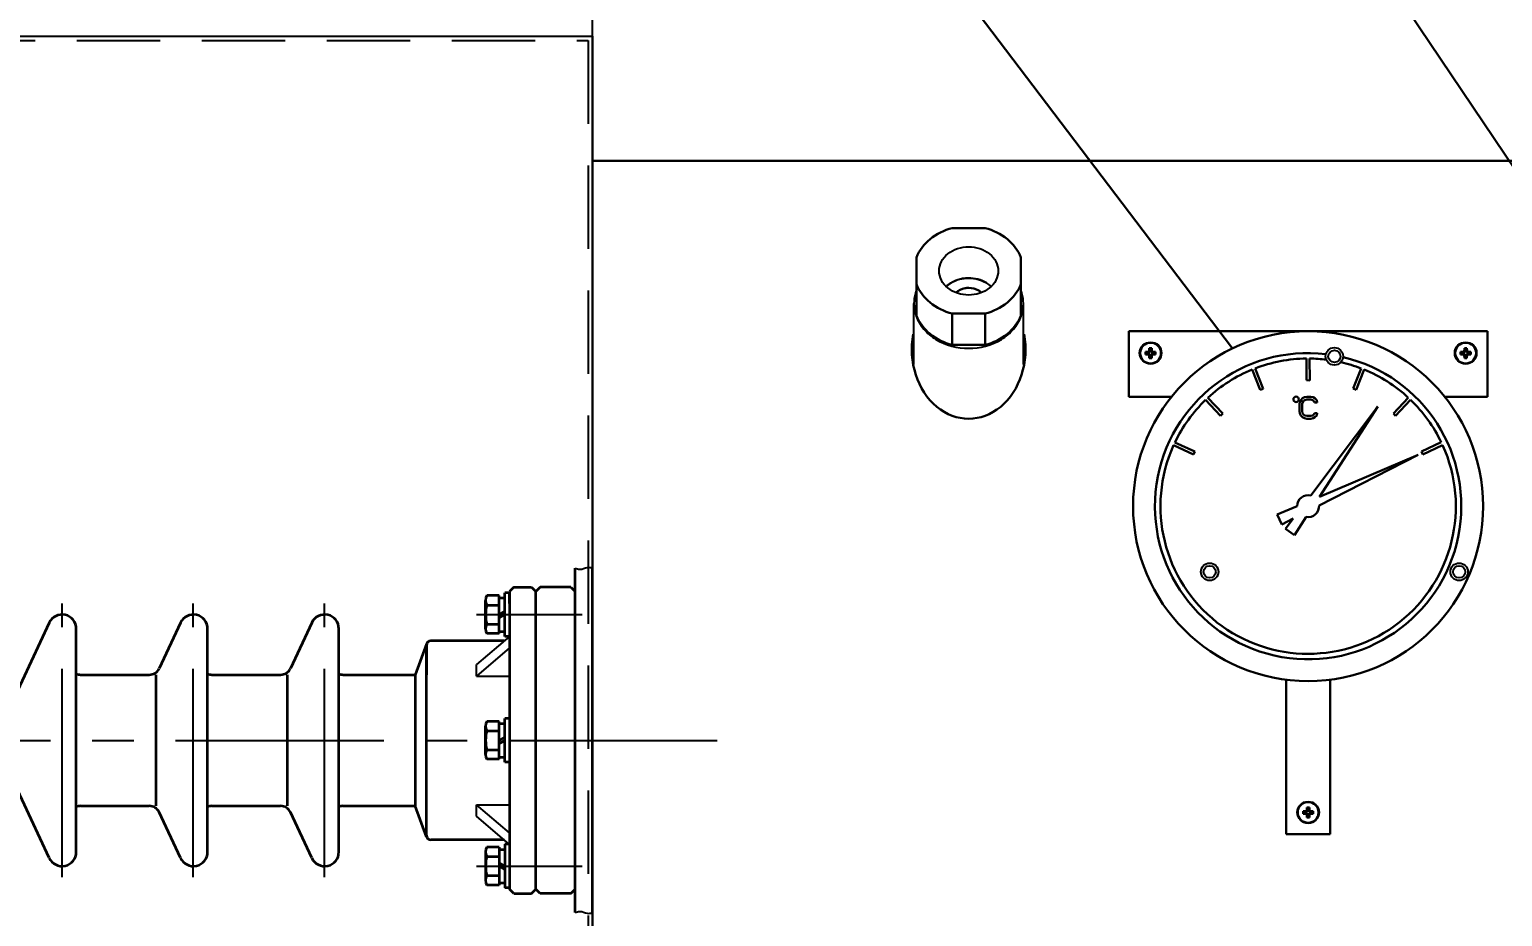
# Model space of a CAD drawing. Extents: x 54056 to 359947, y -41534 to 373650.
# Drawn here: x 79357 to 80031, y -25533 to -25127 of the extents above; entities that cross this region are included whole.
import ezdxf

# ---------------------------------------------------------------- set-up
doc = ezdxf.new("R2010")
doc.units = 0
doc.header["$LTSCALE"] = 3
doc.header["$MEASUREMENT"] = 0
doc.linetypes.add('CENTER', pattern=[50.8, 31.75, -6.35, 6.35, -6.35])
doc.linetypes.add('DASHED', pattern=[19.05, 12.7, -6.35])
doc.layers.get('0').update_dxf_attribs({"linetype": 'CONTINUOUS', "lineweight": 30})
doc.layers.get('DEFPOINTS').update_dxf_attribs({"linetype": 'CONTINUOUS', "lineweight": 20})
for name, color, linetype in [('02___PRT_ALL_AXES', 7, 'CONTINUOUS'), ('CHAMFER', 7, 'CONTINUOUS'), ('ROUNDS', 7, 'CONTINUOUS'), ('中心线', 1, 'CENTER'), ('细实线', 4, 'CONTINUOUS')]:
    doc.layers.add(name, color=color, linetype=linetype)
doc.layers.add('DIM', color=4, linetype='CONTINUOUS', lineweight=20)
doc.layers.add('粗实线', color=7, linetype='CONTINUOUS', lineweight=35)
doc.styles.get("Standard").update_dxf_attribs({"font": 'STFANGSO.TTF', "width": 0.7})
doc.dimstyles.new('1-15', dxfattribs={"dimscale": 20, "dimtxt": 3.5, "dimasz": 2, "dimexe": 1.5, "dimexo": 0.5, "dimgap": 0.5, "dimtad": 1, "dimtoh": 1, "dimdec": 1, "dimdsep": 46, "dimtxsty": 'Standard', "dimcen": 2.5, "dimclrd": 3, "dimclre": 3, "dimclrt": 3, "dimadec": 0, "dimazin": 2, "dimtfac": 1, "dimtdec": 1, "dimtmove": 0, "dimatfit": 2, "dimfxl": 1, "dimarcsym": 0})

# ---------------------------------------------------------------- blocks, each defined once
blk = doc.blocks.new('52')
at = {"color": 7, "linetype": 'Continuous', "lineweight": 25}
for p, q in [((79865.16, -9110.56), (79878, -9095.43)), ((79870.46, -9110.56), (79883.3, -9095.43)), ((79883.3, -9095.43), (79883.3, -9110.56)), ((79942.12, -9095.43), (79942.12, -9110.56)), ((79954.96, -9110.56), (79942.12, -9095.43)), ((79960.26, -9110.56), (79947.43, -9095.43))]:
    blk.add_line(p, q, dxfattribs=at)
for major_axis, start_param, end_param in [((43.42, 33.6), 3.540986, 3.706008), ((43.42, -33.6), 5.71877, 5.883792)]:
    blk.add_ellipse((79912.71, -9057.64), major_axis=major_axis, ratio=0.404719, start_param=start_param, end_param=end_param, dxfattribs=at)
at = {"layer": '中心线'}
for p, q in [((79912.71, -8800.56), (79912.71, -8745.56)), ((79900.21, -8799.56), (79900.21, -8751.56)), ((79925.21, -8799.56), (79925.21, -8751.56)), ((79888.71, -8763.06), (79936.71, -8763.06)), ((79914.71, -8763.06), (79930.71, -8763.06)), ((79888.71, -8788.06), (79936.71, -8788.06)), ((79914.71, -8788.06), (79930.71, -8788.06)), ((79912.71, -8805.5), (79912.71, -9207.56)), ((79912.71, -8805.56), (79912.71, -8842.56)), ((79850.21, -8906.06), (79975.21, -8906.06)), ((79850.21, -8966.06), (79975.21, -8966.06)), ((79850.21, -9026.06), (79975.21, -9026.06)), ((79855.21, -9095.48), (79855.21, -9143.79)), ((79970.21, -9095.48), (79970.21, -9143.79))]:
    blk.add_line(p, q, dxfattribs=at)
at = {"layer": '粗实线'}
for p, q in [((79891.71, -8750.56), (79933.71, -8750.56)), ((79887.71, -8796.56), (79887.71, -8754.56)), ((79937.71, -8796.56), (79937.71, -8754.56)), ((79891.71, -8800.56), (79927.83, -8800.56)), ((79899.71, -8804.56), (79899.71, -8800.56)), ((79925.71, -8804.56), (79925.71, -8800.56)), ((79933.71, -8800.56), (79927.83, -8800.56)), ((79901.71, -8810.56), (79923.71, -8810.56)), ((79901.71, -8840.56), (79901.71, -8810.56)), ((79906.71, -8808.06), (79907.21, -8807.56)), ((79906.71, -8810.56), (79906.71, -8808.06)), ((79906.71, -8808.06), (79918.71, -8808.06)), ((79907.21, -8807.56), (79918.21, -8807.56)), ((79918.71, -8808.06), (79918.21, -8807.56)), ((79918.71, -8808.06), (79918.21, -8807.56)), ((79918.71, -8808.56), (79918.71, -8808.06)), ((79918.71, -8810.56), (79918.71, -8808.06)), ((79923.71, -8840.56), (79923.71, -8810.56)), ((79901.71, -8840.56), (79923.71, -8840.56)), ((79901.74, -8852.63), (79901.74, -8846.29)), ((79904.48, -8845.56), (79920.94, -8845.56)), ((79906.71, -8845.56), (79906.71, -8840.56)), ((79907.23, -8846.29), (79907.23, -8852.63)), ((79918.2, -8846.29), (79918.2, -8852.63)), ((79918.71, -8845.56), (79918.71, -8840.56)), ((79923.68, -8852.63), (79923.68, -8846.29)), ((79901.71, -8854.56), (79901.71, -8853.36)), ((79901.71, -8853.36), (79923.71, -8853.36)), ((79923.71, -8854.56), (79923.71, -8853.36)), ((79901.21, -8854.56), (79924.21, -8854.56)), ((79889.71, -8872.56), (79889.71, -8874.06)), ((79935.71, -8872.56), (79935.71, -8874.06)), ((79891.21, -8875.56), (79934.21, -8875.56)), ((79897.21, -8875.56), (79897.21, -8879.15)), ((79928.21, -8875.56), (79928.21, -8879.15)), ((79928.21, -8875.56), (79934.21, -8875.56)), ((79858.96, -8900.17), (79894.32, -8883.68)), ((79928.21, -8882.33), (79897.21, -8882.33)), ((79966.46, -8900.17), (79931.1, -8883.68)), ((79861.71, -8912.56), (79929.01, -8912.56)), ((79929.01, -8912.56), (79963.71, -8912.56)), ((79882.71, -8914.56), (79882.71, -8945.91)), ((79942.71, -8914.56), (79942.71, -8945.91)), ((79858.96, -8960.17), (79879.82, -8950.44)), ((79882.71, -8949.1), (79942.71, -8949.1)), ((79966.46, -8960.17), (79945.6, -8950.44)), ((79861.71, -8972.56), (79963.71, -8972.56)), ((79882.71, -8974.56), (79882.71, -9005.91)), ((79942.71, -8974.56), (79942.71, -9005.91)), ((79858.96, -9020.17), (79879.82, -9010.44)), ((79882.71, -9009.1), (79942.71, -9009.1)), ((79966.46, -9020.17), (79945.6, -9010.44)), ((79861.71, -9032.56), (79963.71, -9032.56)), ((79882.71, -9034.56), (79882.71, -9067.52)), ((79942.71, -9034.56), (79942.71, -9067.52)), ((79868.53, -9072.68), (79882.71, -9067.52)), ((79942.71, -9067.52), (79882.71, -9067.52)), ((79956.9, -9072.68), (79942.71, -9067.52)), ((79867.21, -9108.14), (79867.21, -9074.56)), ((79869.21, -9072.56), (79956.21, -9072.56)), ((79956.21, -9072.56), (79942.71, -9072.56)), ((79958.21, -9108.14), (79958.21, -9074.56)), ((79846.55, -9105.89), (79846.55, -9100.22)), ((79861.71, -9099.64), (79848.72, -9099.64)), ((79850.88, -9100.22), (79850.88, -9105.89)), ((79859.54, -9100.22), (79859.54, -9105.89)), ((79863.87, -9105.89), (79863.87, -9100.22)), ((79904.05, -9105.89), (79904.05, -9100.22)), ((79906.22, -9099.64), (79919.21, -9099.64)), ((79908.38, -9100.22), (79908.38, -9105.89)), ((79917.04, -9100.22), (79917.04, -9105.89)), ((79921.37, -9105.89), (79921.37, -9100.22)), ((79961.55, -9105.89), (79961.55, -9100.22)), ((79963.72, -9099.64), (79976.71, -9099.64)), ((79965.88, -9100.22), (79965.88, -9105.89)), ((79974.54, -9100.22), (79974.54, -9105.89)), ((79978.87, -9105.89), (79978.87, -9100.22)), ((79865.21, -9108.48), (79845.21, -9108.48)), ((79845.21, -9110.56), (79845.21, -9108.48)), ((79863.87, -9105.89), (79846.55, -9105.89)), ((79847.54, -9105.89), (79847.54, -9108.48)), ((79855.21, -9105.89), (79853.72, -9108.48)), ((79856.7, -9105.89), (79855.21, -9108.48)), ((79862.88, -9105.89), (79862.88, -9108.48)), ((79865.21, -9110.56), (79865.21, -9108.48)), ((79902.71, -9108.48), (79922.71, -9108.48)), ((79902.71, -9110.56), (79902.71, -9108.48)), ((79904.05, -9105.89), (79921.37, -9105.89)), ((79905.04, -9105.89), (79905.04, -9108.48)), ((79911.22, -9105.89), (79912.71, -9108.48)), ((79912.71, -9105.89), (79914.2, -9108.48)), ((79920.38, -9105.89), (79920.38, -9108.48)), ((79922.71, -9110.56), (79922.71, -9108.48)), ((79960.21, -9108.48), (79980.21, -9108.48)), ((79960.21, -9110.56), (79960.21, -9108.48)), ((79961.55, -9105.89), (79978.87, -9105.89)), ((79962.54, -9105.89), (79962.54, -9108.48)), ((79968.72, -9105.89), (79970.21, -9108.48)), ((79970.21, -9105.89), (79971.7, -9108.48)), ((79977.88, -9105.89), (79977.88, -9108.48)), ((79980.21, -9110.56), (79980.21, -9108.48)), ((79842.71, -9112.56), (79844.71, -9110.56)), ((79842.71, -9112.56), (79842.71, -9120.56)), ((79980.71, -9110.56), (79844.71, -9110.56)), ((79975.21, -9110.56), (79980.71, -9110.56)), ((79982.71, -9112.56), (79980.71, -9110.56)), ((79982.71, -9112.56), (79982.71, -9120.56)), ((79842.71, -9120.56), (79844.71, -9122.56)), ((79842.71, -9124.56), (79844.71, -9122.56)), ((79844.71, -9122.56), (79980.71, -9122.56)), ((79982.71, -9120.56), (79980.71, -9122.56)), ((79982.71, -9124.56), (79980.71, -9122.56)), ((79842.71, -9138.56), (79842.71, -9124.56)), ((79982.71, -9138.56), (79982.71, -9124.56)), ((79833.93, -9140.56), (79991.49, -9140.56)), ((79842.71, -9138.56), (79844.71, -9140.56)), ((79982.71, -9138.56), (79980.71, -9140.56)), ((79833.85, -9148.56), (79991.58, -9148.56))]:
    blk.add_line(p, q, dxfattribs=at)
at = {"layer": '粗实线', "ltscale": 0.25}
for p, q in [((79900.21, -8855.56), (79900.21, -8857.56)), ((79925.21, -8855.56), (79925.21, -8857.56))]:
    blk.add_line(p, q, dxfattribs=at)
at = {"layer": '粗实线'}
for centre in [(79900.21, -8763.06), (79925.21, -8763.06), (79900.21, -8788.06), (79925.21, -8788.06)]:
    blk.add_circle(centre, 6.5, dxfattribs=at)
for centre, radius, start, end in [((79891.71, -8754.56), 4, 90, 180), ((79933.71, -8754.56), 4, 0, 90), ((79891.71, -8796.56), 4, 180, 270), ((79933.71, -8796.56), 4, 270, 0), ((79904.71, -8804.56), 5, 180, 216.8699), ((79920.71, -8804.56), 5, 323.1301, 0), ((79896.71, -8810.56), 5, 0, 36.8699), ((79928.71, -8810.56), 5, 143.1301, 180), ((79904.48, -8851.04), 5.48, 60, 120), ((79912.71, -8866.4), 20.84, 74.73852, 105.26148), ((79920.94, -8851.04), 5.48, 60, 120), ((79904.48, -8847.88), 5.48, 240, 300), ((79912.71, -8832.52), 20.84, 254.73852, 285.26148), ((79920.94, -8847.88), 5.48, 240, 300), ((79905.51, -8872.44), 15.8, 109.5851, 180.43086), ((79901.21, -8855.56), 1, 90, 180), ((79924.21, -8855.56), 1, 0, 90), ((79919.92, -8872.44), 15.8, 359.56914, 70.4149), ((79891.21, -8874.06), 1.5, 180, 270), ((79892.21, -8879.15), 5, 295, 0), ((79933.21, -8879.15), 5, 180, 245), ((79934.21, -8874.06), 1.5, 270, 0), ((79861.71, -8906.06), 6.5, 115, 270), ((79963.71, -8906.06), 6.5, 270, 65), ((79877.71, -8914.56), 5, 0, 23.57818), ((79947.71, -8914.56), 5, 156.42182, 180), ((79877.71, -8945.91), 5, 295, 0), ((79947.71, -8945.91), 5, 180, 245), ((79861.71, -8966.06), 6.5, 115, 270), ((79963.71, -8966.06), 6.5, 270, 65), ((79877.71, -8974.56), 5, 0, 23.57818), ((79947.71, -8974.56), 5, 156.42182, 180), ((79877.71, -9005.91), 5, 295, 0), ((79947.71, -9005.91), 5, 180, 245), ((79861.71, -9026.06), 6.5, 115, 270), ((79963.71, -9026.06), 6.5, 270, 65), ((79877.71, -9034.56), 5, 0, 23.57818), ((79947.71, -9034.56), 5, 156.42182, 180), ((79869.21, -9074.56), 2, 90, 180), ((79956.21, -9074.56), 2, 0, 90), ((79848.72, -9103.97), 4.33, 60, 120), ((79855.21, -9116.09), 16.45, 74.73852, 105.26148), ((79861.71, -9103.97), 4.33, 60, 120), ((79906.22, -9103.97), 4.33, 60, 120), ((79912.71, -9116.09), 16.45, 74.73852, 105.26148), ((79919.21, -9103.97), 4.33, 60, 120), ((79963.72, -9103.97), 4.33, 60, 120), ((79970.21, -9116.09), 16.45, 74.73852, 105.26148), ((79976.71, -9103.97), 4.33, 60, 120)]:
    blk.add_arc(centre, radius, start, end, dxfattribs=at)
at = {"layer": '细实线'}
for p, q in [((79907.21, -8810.56), (79907.21, -8807.56)), ((79918.21, -8809.13), (79918.21, -8807.56)), ((79918.21, -8810.56), (79918.21, -8807.56)), ((79907.21, -8845.56), (79907.21, -8840.56)), ((79918.21, -8845.56), (79918.21, -8840.56))]:
    blk.add_line(p, q, dxfattribs=at)
at = {"layer": '细实线', "color": 0}
for points in [[(79833.93, -9140.56), (79834.26, -9141.28), (79834.95, -9143.1), (79833.36, -9145.76), (79833.64, -9147.73), (79833.85, -9148.56)], [(79991.49, -9140.56), (79991.16, -9141.28), (79990.47, -9143.1), (79992.06, -9145.76), (79991.78, -9147.73), (79991.58, -9148.56)]]:
    blk.add_open_spline(points, degree=3, knots=[0, 0, 0, 0, 28856.806042, 73496.426609, 105420.440263, 105420.440263, 105420.440263, 105420.440263], dxfattribs=at)
blk = doc.blocks.new('*D36')
at = {"color": 3, "linetype": 'ByBlock', "lineweight": -2, "transparency": 16777216}
for p, q in [((79861.25, -24880.21), (78268.5, -24880.21)), ((78298.5, -24920.21), (78298.5, -27000.21)), ((79861.25, -27040.21), (78268.5, -27040.21))]:
    blk.add_line(p, q, dxfattribs=at)
at = {"color": 3, "linetype": 'ByBlock', "transparency": 16777216}
for points in [[(78291.84, -24920.21), (78305.17, -24920.21), (78298.5, -24880.21)], [(78291.84, -27000.21), (78305.17, -27000.21), (78298.5, -27040.21)]]:
    blk.add_solid(points, dxfattribs=at)
at = {"layer": 'DEFPOINTS', "color": 0, "linetype": 'ByBlock', "transparency": 16777216}
for p in [(79871.25, -24880.21), (78298.5, -27040.21), (79871.25, -27040.21)]:
    blk.add_point(p, dxfattribs=at)
at = {"color": 3, "linetype": 'ByBlock', "lineweight": 30, "transparency": 16777216, "insert": (78252.66, -25960.21), "char_height": 70, "attachment_point": 5, "rotation": 90}
blk.add_mtext('2145', dxfattribs=at)
blk = doc.blocks.new('*D37')
at = {"color": 3, "linetype": 'ByBlock', "lineweight": -2, "transparency": 16777216}
for p, q in [((80520.75, -24685.21), (78126.99, -24685.21)), ((78156.99, -24725.21), (78156.99, -27000.21)), ((78864.14, -27040.21), (78126.99, -27040.21))]:
    blk.add_line(p, q, dxfattribs=at)
at = {"color": 3, "linetype": 'ByBlock', "transparency": 16777216}
for points in [[(78150.33, -24725.21), (78163.66, -24725.21), (78156.99, -24685.21)], [(78150.33, -27000.21), (78163.66, -27000.21), (78156.99, -27040.21)]]:
    blk.add_solid(points, dxfattribs=at)
at = {"layer": 'DEFPOINTS', "color": 0, "linetype": 'ByBlock', "transparency": 16777216}
for p in [(80530.75, -24685.21), (78156.99, -27040.21), (78874.14, -27040.21)]:
    blk.add_point(p, dxfattribs=at)
at = {"color": 3, "linetype": 'ByBlock', "lineweight": 30, "transparency": 16777216, "insert": (78111.15, -25862.71), "char_height": 70, "attachment_point": 5, "rotation": 90}
blk.add_mtext('2340', dxfattribs=at)

msp = doc.modelspace()

# ---------------------------------------------------------------- linework, layer by layer
at = {"color": 1, "linetype": 'ByBlock'}
for p, q in [((79907.229, -25273), (79370.867, -24566.745)), ((80216.753, -25459.921), (79616.819, -24566.745))]:
    msp.add_line(p, q, dxfattribs=at)
at = {"color": 7, "linetype": 'Continuous'}
for p, q in [((79614.75, -25187.213), (79637.75, -25187.213)), ((80069.715, -25187.213), (79637.75, -25187.213)), ((79794.121, -25218.047), (79779.121, -25218.047)), ((79762.773, -25258.065), (79762.773, -25231.438)), ((79810.47, -25258.065), (79810.47, -25231.438)), ((79779.121, -25271.457), (79779.121, -25257.118)), ((79779.121, -25257.118), (79794.121, -25257.118)), ((79794.121, -25271.457), (79794.121, -25257.118)), ((79859.77, -25265.159), (79859.77, -25295.159)), ((80023.77, -25265.159), (79859.77, -25265.159)), ((80023.77, -25265.159), (80023.77, -25295.159)), ((79779.121, -25271.457), (79794.121, -25271.457)), ((79869.183, -25272.869), (79869.455, -25274.009)), ((79869.455, -25274.009), (79869.455, -25274.844)), ((79870.085, -25274.009), (79869.455, -25274.009)), ((79870.356, -25272.869), (79870.085, -25274.009)), ((79870.085, -25274.844), (79870.085, -25274.009)), ((80013.183, -25272.869), (80013.455, -25274.009)), ((80013.455, -25274.009), (80013.455, -25274.844)), ((80014.085, -25274.009), (80013.455, -25274.009)), ((80014.356, -25272.869), (80014.085, -25274.009)), ((80014.085, -25274.844), (80014.085, -25274.009)), ((79867.48, -25274.572), (79868.62, -25274.844)), ((79867.48, -25275.746), (79868.62, -25275.474)), ((79868.62, -25274.844), (79868.62, -25275.474)), ((79869.455, -25274.844), (79868.62, -25274.844)), ((79868.62, -25275.474), (79869.455, -25275.474)), ((79869.15, -25274.539), (79869.455, -25274.844)), ((79869.15, -25275.779), (79869.455, -25275.474)), ((79869.183, -25277.449), (79869.455, -25276.309)), ((79869.455, -25275.474), (79869.455, -25276.309)), ((79869.455, -25276.309), (79870.085, -25276.309)), ((79870.389, -25274.539), (79870.085, -25274.844)), ((79870.92, -25274.844), (79870.085, -25274.844)), ((79870.085, -25276.309), (79870.085, -25275.474)), ((79870.389, -25275.779), (79870.085, -25275.474)), ((79870.085, -25275.474), (79870.92, -25275.474)), ((79870.356, -25277.449), (79870.085, -25276.309)), ((79872.06, -25274.572), (79870.92, -25274.844)), ((79870.92, -25275.474), (79870.92, -25274.844)), ((79872.06, -25275.746), (79870.92, -25275.474)), ((79941.022, -25277.663), (79941.025, -25287.62)), ((79942.471, -25287.663), (79942.467, -25277.663)), ((80011.48, -25274.572), (80012.62, -25274.844)), ((80011.48, -25275.746), (80012.62, -25275.474)), ((80012.62, -25274.844), (80012.62, -25275.474)), ((80013.455, -25274.844), (80012.62, -25274.844)), ((80012.62, -25275.474), (80013.455, -25275.474)), ((80013.15, -25274.539), (80013.455, -25274.844)), ((80013.15, -25275.779), (80013.455, -25275.474)), ((80013.183, -25277.449), (80013.455, -25276.309)), ((80013.455, -25275.474), (80013.455, -25276.309)), ((80013.455, -25276.309), (80014.085, -25276.309)), ((80014.389, -25274.539), (80014.085, -25274.844)), ((80014.92, -25274.844), (80014.085, -25274.844)), ((80014.085, -25276.309), (80014.085, -25275.474)), ((80014.389, -25275.779), (80014.085, -25275.474)), ((80014.085, -25275.474), (80014.92, -25275.474)), ((80014.356, -25277.449), (80014.085, -25276.309)), ((80016.06, -25274.572), (80014.92, -25274.844)), ((80014.92, -25275.474), (80014.92, -25274.844)), ((80016.06, -25275.746), (80014.92, -25275.474)), ((79916.155, -25282.708), (79919.834, -25291.96)), ((79921.194, -25291.466), (79917.498, -25282.174)), ((79941.025, -25287.62), (79942.471, -25287.663)), ((79965.994, -25282.156), (79962.322, -25291.411)), ((79963.65, -25291.984), (79967.338, -25282.689)), ((79919.834, -25291.96), (79921.194, -25291.466)), ((79962.322, -25291.411), (79963.65, -25291.984)), ((79859.77, -25295.159), (79879.606, -25295.159)), ((79894.907, -25296.578), (79901.743, -25303.818)), ((79902.824, -25302.856), (79895.958, -25295.585)), ((79937.978, -25297.5), (79937.77, -25298.564)), ((79937.77, -25298.564), (79937.77, -25301.755)), ((79938.395, -25296.649), (79937.978, -25297.5)), ((79939.228, -25295.798), (79938.395, -25296.649)), ((79939.02, -25298.564), (79939.228, -25297.712)), ((79939.02, -25301.755), (79939.02, -25298.564)), ((79940.061, -25295.372), (79939.228, -25295.798)), ((79939.228, -25297.712), (79939.645, -25297.074)), ((79939.645, -25297.074), (79940.27, -25296.649)), ((79941.103, -25295.159), (79940.061, -25295.372)), ((79940.27, -25296.649), (79941.103, -25296.436)), ((79942.978, -25295.159), (79941.103, -25295.159)), ((79941.103, -25296.436), (79942.978, -25296.436)), ((79973.631, -25299.657), (79942.953, -25340.301)), ((79944.02, -25295.372), (79942.978, -25295.159)), ((79942.978, -25296.436), (79943.811, -25296.649)), ((79943.811, -25296.649), (79944.436, -25297.074)), ((79944.853, -25295.798), (79944.02, -25295.372)), ((79944.436, -25297.074), (79944.645, -25297.712)), ((79944.645, -25297.712), (79945.895, -25297.712)), ((79945.686, -25296.649), (79944.853, -25295.798)), ((79945.895, -25297.712), (79945.686, -25296.649)), ((79946.951, -25340.812), (79973.631, -25299.657)), ((79987.544, -25295.551), (79980.714, -25302.796)), ((79981.736, -25303.819), (79988.596, -25296.543)), ((80023.77, -25295.159), (80003.934, -25295.159)), ((79901.743, -25303.818), (79902.824, -25302.856)), ((79937.77, -25301.755), (79937.978, -25302.819)), ((79937.978, -25302.819), (79938.395, -25303.67)), ((79938.395, -25303.67), (79939.228, -25304.521)), ((79939.228, -25302.606), (79939.02, -25301.755)), ((79939.645, -25303.244), (79939.228, -25302.606)), ((79939.228, -25304.521), (79940.061, -25304.946)), ((79940.27, -25303.67), (79939.645, -25303.244)), ((79940.061, -25304.946), (79941.103, -25305.159)), ((79941.103, -25303.883), (79940.27, -25303.67)), ((79942.978, -25303.883), (79941.103, -25303.883)), ((79941.103, -25305.159), (79942.978, -25305.159)), ((79943.811, -25303.67), (79942.978, -25303.883)), ((79942.978, -25305.159), (79944.02, -25304.946)), ((79944.436, -25303.244), (79943.811, -25303.67)), ((79944.02, -25304.946), (79944.853, -25304.521)), ((79944.645, -25302.606), (79944.436, -25303.244)), ((79945.895, -25302.606), (79944.645, -25302.606)), ((79944.853, -25304.521), (79945.686, -25303.67)), ((79945.686, -25303.67), (79945.895, -25302.606)), ((79980.714, -25302.796), (79981.736, -25303.819)), ((79880.282, -25317.312), (79889.307, -25321.517)), ((79889.957, -25320.224), (79880.892, -25316.002)), ((79889.307, -25321.517), (79889.957, -25320.224)), ((80002.626, -25315.956), (79993.603, -25320.168)), ((79993.603, -25320.168), (79994.176, -25321.496)), ((79994.176, -25321.496), (80003.237, -25317.267)), ((79946.759, -25344.838), (79992.113, -25321.684)), ((79992.113, -25321.684), (79946.951, -25340.812)), ((79936.77, -25345.124), (79927.615, -25349.001)), ((79927.615, -25349.001), (79929.728, -25353.533)), ((79929.728, -25353.533), (79934.995, -25350.844)), ((79934.995, -25350.844), (79931.432, -25355.564)), ((79935.528, -25358.432), (79940.936, -25350.089)), ((79931.432, -25355.564), (79935.528, -25358.432)), ((79931.77, -25424.329), (79931.77, -25495.159)), ((79951.77, -25424.329), (79951.77, -25495.159)), ((79941.183, -25482.869), (79941.455, -25484.009)), ((79942.356, -25482.869), (79942.085, -25484.009)), ((79939.48, -25484.572), (79940.62, -25484.844)), ((79939.48, -25485.746), (79940.62, -25485.474)), ((79940.62, -25484.844), (79940.62, -25485.474)), ((79941.455, -25484.844), (79940.62, -25484.844)), ((79940.62, -25485.474), (79941.455, -25485.474)), ((79941.15, -25484.539), (79941.455, -25484.844)), ((79941.15, -25485.779), (79941.455, -25485.474)), ((79941.183, -25487.449), (79941.455, -25486.309)), ((79941.455, -25484.009), (79941.455, -25484.844)), ((79942.085, -25484.009), (79941.455, -25484.009)), ((79941.455, -25485.474), (79941.455, -25486.309)), ((79941.455, -25486.309), (79942.085, -25486.309)), ((79942.085, -25484.844), (79942.085, -25484.009)), ((79942.389, -25484.539), (79942.085, -25484.844)), ((79942.92, -25484.844), (79942.085, -25484.844)), ((79942.085, -25486.309), (79942.085, -25485.474)), ((79942.389, -25485.779), (79942.085, -25485.474)), ((79942.085, -25485.474), (79942.92, -25485.474)), ((79942.356, -25487.449), (79942.085, -25486.309)), ((79944.06, -25484.572), (79942.92, -25484.844)), ((79942.92, -25485.474), (79942.92, -25484.844)), ((79944.06, -25485.746), (79942.92, -25485.474)), ((79951.77, -25495.159), (79931.77, -25495.159))]:
    msp.add_line(p, q, dxfattribs=at)
for centre, radius in [((79941.77, -25345.159), 80), ((79869.77, -25275.159), 4.75), ((80013.77, -25275.159), 4.75), ((79936.27, -25296.316), 1.25), ((79941.77, -25485.159), 4.75)]:
    msp.add_circle(centre, radius, dxfattribs=at)
for centre, radius, start, end in [((79869.77, -25292.213), 19.353, 88.262387, 91.737613), ((80013.77, -25292.213), 19.353, 88.262387, 91.737613), ((79886.82, -25275.16), 19.349, 178.263029, 181.736971), ((79869.77, -25258.106), 19.353, 268.262387, 271.737613), ((79941.77, -25345.159), 70, 83.336526, 76.812438), ((79852.719, -25275.16), 19.349, 358.263029, 1.736971), ((79941.77, -25345.159), 67.5, 90.634878, 111.074315), ((79941.77, -25345.159), 67.5, 82.928437, 89.407648), ((79941.77, -25345.159), 67.5, 68.968211, 77.236189), ((80030.82, -25275.16), 19.349, 178.263029, 181.736971), ((80013.77, -25258.106), 19.353, 268.262387, 271.737613), ((79996.719, -25275.16), 19.349, 358.263029, 1.736971), ((79941.77, -25345.159), 67.5, 112.301545, 132.740981), ((79941.77, -25345.159), 67.5, 47.301545, 67.740981), ((79941.77, -25345.159), 67.5, 133.968211, 154.407648), ((79941.77, -25345.159), 67.5, 25.634878, 46.074315), ((79941.77, -25345.159), 67.5, 155.634878, 24.407648), ((79941.77, -25345.159), 5, 76.315288, 179.593895), ((79941.77, -25345.159), 5, 260.406105, 3.684712), ((79941.77, -25502.213), 19.353, 88.262387, 91.737613), ((79958.82, -25485.16), 19.349, 178.263029, 181.736971), ((79941.77, -25468.106), 19.353, 268.262387, 271.737613), ((79924.719, -25485.16), 19.349, 358.263029, 1.736971)]:
    msp.add_arc(centre, radius, start, end, dxfattribs=at)
msp.add_ellipse((79786.621, -25273.428), major_axis=(0, 31.74), ratio=0.819152, start_param=1.349485, end_param=4.9335548, dxfattribs=at)
for points, knots in [([(79779.121, -25218.047), (79775.453, -25218.992), (79768.675, -25222.178), (79764.012, -25228.211), (79762.773, -25231.438)], [0, 0, 0, 0, 0.522807, 1, 1, 1, 1]), ([(79810.47, -25231.438), (79809.231, -25228.211), (79804.568, -25222.178), (79797.79, -25218.992), (79794.121, -25218.047)], [0, 0, 0, 0, 0.477193, 1, 1, 1, 1]), ([(79762.773, -25243.726), (79764.012, -25246.954), (79768.675, -25252.986), (79775.453, -25256.173), (79779.121, -25257.118)], [0, 0, 0, 0, 0.477193, 1, 1, 1, 1]), ([(79786.621, -25245.368), (79786.07, -25245.368), (79783.96, -25245.542), (79781.884, -25246.454), (79780.718, -25247.499)], [0, 0, 0, 0, 0.2604031, 1, 1, 1, 1]), ([(79792.525, -25247.499), (79792.145, -25247.158), (79790.42, -25245.91), (79788.229, -25245.368), (79786.621, -25245.368)], [0, 0, 0, 0, 0.241056, 1, 1, 1, 1]), ([(79794.121, -25257.118), (79797.79, -25256.173), (79804.568, -25252.986), (79809.231, -25246.954), (79810.47, -25243.726)], [0, 0, 0, 0, 0.522807, 1, 1, 1, 1]), ([(79762.773, -25258.065), (79764.012, -25261.293), (79768.675, -25267.325), (79775.453, -25270.512), (79779.121, -25271.457)], [0, 0, 0, 0, 0.477193, 1, 1, 1, 1]), ([(79794.121, -25271.457), (79797.79, -25270.512), (79804.568, -25267.325), (79809.231, -25261.293), (79810.47, -25258.065)], [0, 0, 0, 0, 0.522807, 1, 1, 1, 1]), ([(79869.15, -25274.539), (79869.151, -25274.398), (79869.157, -25273.842), (79869.17, -25273.285), (79869.183, -25272.869)], [0, 0, 0, 0, 0.253322, 1, 1, 1, 1]), ([(79870.356, -25272.869), (79870.361, -25273.006), (79870.377, -25273.563), (79870.386, -25274.12), (79870.389, -25274.539)], [0, 0, 0, 0, 0.2459842, 1, 1, 1, 1]), ([(80013.15, -25274.539), (80013.151, -25274.398), (80013.157, -25273.842), (80013.17, -25273.285), (80013.183, -25272.869)], [0, 0, 0, 0, 0.253322, 1, 1, 1, 1]), ([(80014.356, -25272.869), (80014.361, -25273.006), (80014.377, -25273.563), (80014.386, -25274.12), (80014.389, -25274.539)], [0, 0, 0, 0, 0.2459842, 1, 1, 1, 1]), ([(79867.48, -25274.572), (79867.617, -25274.568), (79868.173, -25274.552), (79868.73, -25274.543), (79869.15, -25274.539)], [0, 0, 0, 0, 0.2459845, 1, 1, 1, 1]), ([(79869.15, -25275.779), (79869.009, -25275.778), (79868.452, -25275.772), (79867.895, -25275.759), (79867.48, -25275.746)], [0, 0, 0, 0, 0.2533208, 1, 1, 1, 1]), ([(79869.183, -25277.449), (79869.178, -25277.312), (79869.163, -25276.756), (79869.153, -25276.199), (79869.15, -25275.779)], [0, 0, 0, 0, 0.2459842, 1, 1, 1, 1]), ([(79870.389, -25275.779), (79870.388, -25275.92), (79870.382, -25276.477), (79870.37, -25277.034), (79870.356, -25277.449)], [0, 0, 0, 0, 0.253322, 1, 1, 1, 1]), ([(79870.389, -25274.539), (79870.531, -25274.541), (79871.087, -25274.547), (79871.644, -25274.559), (79872.06, -25274.572)], [0, 0, 0, 0, 0.2533208, 1, 1, 1, 1]), ([(79872.06, -25275.746), (79871.923, -25275.75), (79871.366, -25275.766), (79870.809, -25275.776), (79870.389, -25275.779)], [0, 0, 0, 0, 0.2459845, 1, 1, 1, 1]), ([(80011.48, -25274.572), (80011.617, -25274.568), (80012.173, -25274.552), (80012.73, -25274.543), (80013.15, -25274.539)], [0, 0, 0, 0, 0.2459845, 1, 1, 1, 1]), ([(80013.15, -25275.779), (80013.009, -25275.778), (80012.452, -25275.772), (80011.895, -25275.759), (80011.48, -25275.746)], [0, 0, 0, 0, 0.2533208, 1, 1, 1, 1]), ([(80013.183, -25277.449), (80013.178, -25277.312), (80013.163, -25276.756), (80013.153, -25276.199), (80013.15, -25275.779)], [0, 0, 0, 0, 0.2459842, 1, 1, 1, 1]), ([(80014.389, -25275.779), (80014.388, -25275.92), (80014.382, -25276.477), (80014.37, -25277.034), (80014.356, -25277.449)], [0, 0, 0, 0, 0.253322, 1, 1, 1, 1]), ([(80014.389, -25274.539), (80014.531, -25274.541), (80015.087, -25274.547), (80015.644, -25274.559), (80016.06, -25274.572)], [0, 0, 0, 0, 0.2533208, 1, 1, 1, 1]), ([(80016.06, -25275.746), (80015.923, -25275.75), (80015.366, -25275.766), (80014.809, -25275.776), (80014.389, -25275.779)], [0, 0, 0, 0, 0.2459845, 1, 1, 1, 1]), ([(79941.15, -25484.539), (79941.151, -25484.398), (79941.157, -25483.842), (79941.17, -25483.285), (79941.183, -25482.869)], [0, 0, 0, 0, 0.253322, 1, 1, 1, 1]), ([(79942.356, -25482.869), (79942.361, -25483.006), (79942.377, -25483.563), (79942.386, -25484.12), (79942.389, -25484.539)], [0, 0, 0, 0, 0.2459842, 1, 1, 1, 1]), ([(79939.48, -25484.572), (79939.617, -25484.568), (79940.173, -25484.552), (79940.73, -25484.543), (79941.15, -25484.539)], [0, 0, 0, 0, 0.2459845, 1, 1, 1, 1]), ([(79941.15, -25485.779), (79941.009, -25485.778), (79940.452, -25485.772), (79939.895, -25485.759), (79939.48, -25485.746)], [0, 0, 0, 0, 0.2533208, 1, 1, 1, 1]), ([(79941.183, -25487.449), (79941.178, -25487.312), (79941.163, -25486.756), (79941.153, -25486.199), (79941.15, -25485.779)], [0, 0, 0, 0, 0.2459842, 1, 1, 1, 1]), ([(79942.389, -25485.779), (79942.388, -25485.92), (79942.382, -25486.477), (79942.37, -25487.034), (79942.356, -25487.449)], [0, 0, 0, 0, 0.253322, 1, 1, 1, 1]), ([(79942.389, -25484.539), (79942.531, -25484.541), (79943.087, -25484.547), (79943.644, -25484.559), (79944.06, -25484.572)], [0, 0, 0, 0, 0.2533208, 1, 1, 1, 1]), ([(79944.06, -25485.746), (79943.923, -25485.75), (79943.366, -25485.766), (79942.809, -25485.776), (79942.389, -25485.779)], [0, 0, 0, 0, 0.2459845, 1, 1, 1, 1])]:
    msp.add_open_spline(points, degree=3, knots=knots, dxfattribs=at)
at = {"layer": '02___PRT_ALL_AXES', "color": 7, "linetype": 'Continuous'}
for p, q in [((79761.621, -25280.323), (79761.621, -25252.495)), ((79811.621, -25280.327), (79811.621, -25252.495))]:
    msp.add_line(p, q, dxfattribs=at)
for centre, radius in [((79869.77, -25275.159), 5), ((79953.77, -25276.659), 4), ((79953.77, -25276.659), 2.781), ((80013.77, -25275.159), 5), ((79896.77, -25375.159), 4), ((79896.77, -25375.159), 2.781), ((80010.77, -25375.159), 4), ((80010.77, -25375.159), 2.781), ((79941.77, -25485.159), 5)]:
    msp.add_circle(centre, radius, dxfattribs=at)
for centre, radius, start, end in [((79779.308, -25252.288), 17.713, 199.209168, 199.720409), ((79793.935, -25252.288), 17.713, 340.279591, 340.790832), ((79776.621, -25228.687), 44.5, 249.531933, 250.292657)]:
    msp.add_arc(centre, radius, start, end, dxfattribs=at)
at = {"layer": '02___PRT_ALL_AXES', "color": 3, "linetype": 'Continuous'}
msp.add_arc((79776.621, -25228.687), 46, 249.852153, 250.776086, dxfattribs=at)
at = {"layer": '02___PRT_ALL_AXES', "color": 7, "linetype": 'Continuous'}
for points, knots in [([(79773.121, -25237.582), (79773.121, -25236.13), (79773.889, -25233.096), (79778.082, -25228.116), (79783.261, -25226.524), (79786.621, -25226.524)], [0, 0, 0, 0, 0.2284217, 0.4712629, 1, 1, 1, 1]), ([(79786.621, -25226.524), (79789.982, -25226.524), (79795.161, -25228.116), (79799.354, -25233.096), (79800.121, -25236.13), (79800.121, -25237.582)], [0, 0, 0, 0, 0.5287371, 0.7715783, 1, 1, 1, 1]), ([(79786.621, -25248.641), (79783.261, -25248.641), (79778.082, -25247.048), (79773.889, -25242.069), (79773.121, -25239.034), (79773.121, -25237.582)], [0, 0, 0, 0, 0.5287371, 0.7715783, 1, 1, 1, 1]), ([(79800.121, -25237.582), (79800.121, -25239.034), (79799.354, -25242.069), (79795.161, -25247.048), (79789.982, -25248.641), (79786.621, -25248.641)], [0, 0, 0, 0, 0.2284217, 0.4712629, 1, 1, 1, 1]), ([(79762.749, -25246.414), (79762.563, -25246.903), (79761.914, -25248.867), (79761.621, -25250.95), (79761.621, -25252.495)], [0, 0, 0, 0, 0.2528562, 1, 1, 1, 1]), ([(79786.621, -25240.863), (79785.655, -25240.863), (79781.967, -25241.177), (79778.342, -25242.839), (79776.366, -25244.73)], [0, 0, 0, 0, 0.2612297, 1, 1, 1, 1]), ([(79776.366, -25244.73), (79777.01, -25244.114), (79779.966, -25241.849), (79783.808, -25240.863), (79786.621, -25240.863)], [0, 0, 0, 0, 0.2404829, 1, 1, 1, 1]), ([(79796.877, -25244.73), (79796.233, -25244.114), (79793.277, -25241.849), (79789.435, -25240.863), (79786.621, -25240.863)], [0, 0, 0, 0, 0.2404829, 1, 1, 1, 1]), ([(79786.621, -25240.863), (79787.588, -25240.863), (79791.276, -25241.177), (79794.901, -25242.839), (79796.877, -25244.73)], [0, 0, 0, 0, 0.2612383, 1, 1, 1, 1]), ([(79811.621, -25252.495), (79811.621, -25250.95), (79811.329, -25248.867), (79810.68, -25246.903), (79810.494, -25246.414)], [0, 0, 0, 0, 0.7471438, 1, 1, 1, 1]), ([(79762.634, -25258.265), (79763.404, -25260.412), (79765.886, -25264.562), (79773.58, -25270.968), (79781.445, -25272.974), (79786.621, -25272.974)], [0, 0, 0, 0, 0.2307713, 0.4764026, 1, 1, 1, 1]), ([(79786.621, -25272.974), (79791.798, -25272.974), (79799.663, -25270.968), (79807.357, -25264.562), (79809.839, -25260.412), (79810.609, -25258.265)], [0, 0, 0, 0, 0.5235974, 0.7692287, 1, 1, 1, 1])]:
    msp.add_open_spline(points, degree=3, knots=knots, dxfattribs=at)
for points in [[(79761.621, -25252.495), (79761.621, -25254.396), (79761.956, -25256.321), (79762.582, -25258.116)], [(79810.661, -25258.116), (79811.287, -25256.321), (79811.621, -25254.396), (79811.621, -25252.495)]]:
    msp.add_open_spline(points, degree=3, dxfattribs=at)
at = {"layer": 'CHAMFER', "color": 7, "linetype": 'Continuous'}
for p, q in [((79614.75, -25187.213), (79614.75, -24914.213)), ((79614.75, -25597.213), (79614.75, -25187.213))]:
    msp.add_line(p, q, dxfattribs=at)
at = {"layer": 'ROUNDS', "color": 7, "linetype": 'Continuous'}
msp.add_lwpolyline([(78919.75, -25130.213), (79614.75, -25130.213), (79614.75, -26050.213), (78919.75, -26050.213)], close=True, dxfattribs=at)
at = {"layer": 'ROUNDS', "color": 2, "linetype": 'DASHED'}
msp.add_lwpolyline([(78921.75, -25132.213), (79612.75, -25132.213), (79612.75, -26048.213), (78921.75, -26048.213)], close=True, dxfattribs=at)

# ---------------------------------------------------------------- block references
at = {"layer": 'DIM', "color": 2, "rotation": 90}
msp.add_blockref('52', (70466.19, -105364.924), dxfattribs=at)

# ---------------------------------------------------------------- dimensions: what is measured, and where the dimension line sits
at = {"color": 1, "linetype": 'ByBlock', "lineweight": 30}
for base, p1, p2, text, picture, middle in [((78156.995, -27040.213), (80530.75, -24685.213), (78874.145, -27040.213), '2340', '*D37', (78111.146, -25862.713)), ((78298.505, -27040.213), (79871.255, -24880.213), (79871.255, -27040.213), '2145', '*D36', (78252.656, -25960.213))]:
    dim = msp.add_linear_dim(base=base, p1=p1, p2=p2, angle=90, text=text, dimstyle='1-15', dxfattribs=at)
    dim.commit()
    dim.dimension.update_dxf_attribs({"geometry": picture, "text_midpoint": middle})

doc.saveas('drawing.dxf')
